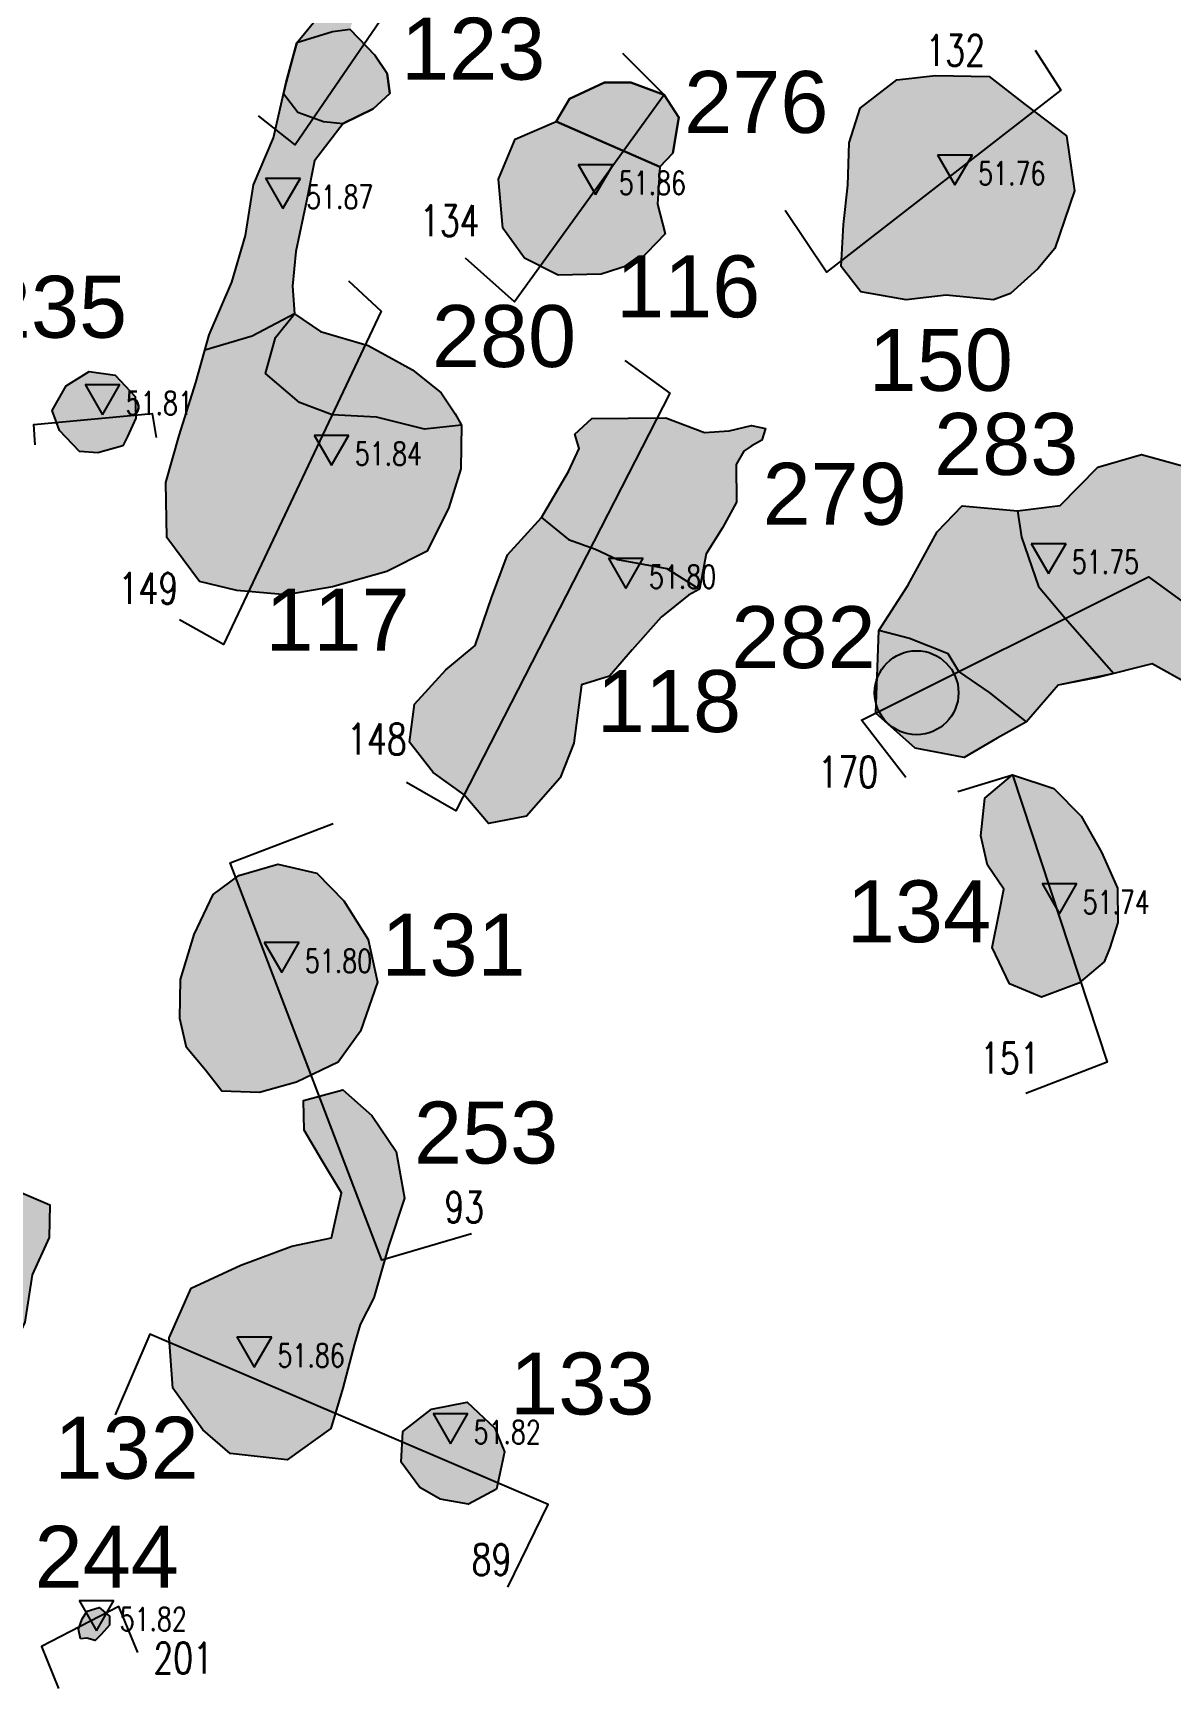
# Model space of a CAD drawing. Header units: millimetres. Extents: x 4462692 to 4462814, y 5793999 to 5794154.
# Drawn here: x 4462748.03 to 4462755.38, y 5794129.83 to 5794140.49 of the extents above; entities that cross this region are included whole.
import ezdxf

# ---------------------------------------------------------------- set-up
doc = ezdxf.new("R2010")
doc.units = ezdxf.units.MM
for name, color, linetype in [('00ProfilNr', 5, 'Continuous'), ('Befunde', 36, 'Continuous'), ('Befundnummern', 36, 'Continuous'), ('Gruben', 252, 'Continuous'), ('HÖHEN', 7, 'Continuous'), ('Pfosten', 254, 'Continuous'), ('Profile', 160, 'Continuous')]:
    doc.layers.add(name, color=color, linetype=linetype)
doc.styles.add('ROMANS', font='ROMANS.shx', dxfattribs={"width": 0.75})
doc.styles.get("Standard").update_dxf_attribs({"font": 'arial.ttf'})

# ---------------------------------------------------------------- blocks, each defined once
blk = doc.blocks.new('HP_FERTIG_OBERKANTE')
for p, q in [((-0.075, 0.1299), (0.075, 0.1299)), ((-0.075, 0.1299), (0, 0)), ((0, 0), (0.075, 0.1299))]:
    blk.add_line(p, q)
at = {"style": 'ROMANS', "width": 0.75}
blk.add_attdef('HÖHE', (0.1, 0), '', height=0.1, dxfattribs=at)

msp = doc.modelspace()

# ---------------------------------------------------------------- hatches: boundary and pattern name
at = {"layer": 'Gruben'}
h = msp.add_hatch(color=256, dxfattribs=at)
h.dxf.hatch_style = 1
h.paths.add_polyline_path([(4462745.172, 5794139.292), (4462744.984, 5794139.483), (4462744.79, 5794139.701), (4462744.885, 5794140.004), (4462745.076, 5794140.193), (4462745.357, 5794140.408), (4462745.779, 5794140.423), (4462746.15, 5794140.219), (4462746.363, 5794139.98), (4462746.323, 5794139.712), (4462746.088, 5794139.598), (4462746.184, 5794139.338), (4462746.138, 5794139.143), (4462745.812, 5794139.091), (4462745.538, 5794139.128), (4462745.311, 5794139.258)])
h.paths.add_polyline_path([(4462748.606, 5794137.825), (4462748.445, 5794137.779), (4462748.326, 5794137.788), (4462748.197, 5794137.924), (4462748.149, 5794138.052), (4462748.24, 5794138.212), (4462748.388, 5794138.306), (4462748.558, 5794138.282), (4462748.686, 5794138.143), (4462748.69, 5794138.003), (4462748.637, 5794137.886)])
h.paths.add_polyline_path([(4462752.204, 5794140.928), (4462751.995, 5794140.878), (4462751.836, 5794140.979), (4462751.808, 5794141.199), (4462751.826, 5794141.404), (4462751.835, 5794141.685), (4462752.039, 5794141.793), (4462752.265, 5794141.881), (4462752.538, 5794141.689), (4462752.651, 5794141.445), (4462752.62, 5794141.173), (4462752.434, 5794141.017), (4462752.292, 5794140.946)])
h.paths.add_polyline_path([(4462754.232, 5794138.767), (4462753.927, 5794138.798), (4462753.668, 5794138.767), (4462753.375, 5794138.82), (4462753.248, 5794138.983), (4462753.262, 5794139.254), (4462753.291, 5794139.508), (4462753.299, 5794139.783), (4462753.37, 5794140.007), (4462753.608, 5794140.189), (4462753.857, 5794140.218), (4462754.203, 5794140.21), (4462754.437, 5794140.03), (4462754.704, 5794139.827), (4462754.755, 5794139.472), (4462754.629, 5794139.1), (4462754.519, 5794138.968), (4462754.341, 5794138.808)])
h.paths.add_polyline_path([(4462756.426, 5794138.887), (4462756.218, 5794138.823), (4462755.988, 5794138.926), (4462755.855, 5794139.132), (4462755.729, 5794139.357), (4462755.743, 5794139.661), (4462755.883, 5794139.895), (4462756.09, 5794140.083), (4462756.345, 5794140.111), (4462756.625, 5794139.963), (4462756.823, 5794139.737), (4462756.892, 5794139.435), (4462756.851, 5794139.255), (4462756.708, 5794139.027), (4462756.543, 5794138.908)])
h.paths.add_polyline_path([(4462752.261, 5794136.86), (4462752.084, 5794136.718), (4462751.897, 5794136.508), (4462751.75, 5794136.336), (4462751.57, 5794136.281), (4462751.521, 5794135.905), (4462751.433, 5794135.681), (4462751.215, 5794135.432), (4462750.969, 5794135.385), (4462750.809, 5794135.572), (4462750.612, 5794135.714), (4462750.458, 5794135.911), (4462750.492, 5794136.156), (4462750.693, 5794136.377), (4462750.883, 5794136.536), (4462750.988, 5794136.844), (4462751.092, 5794137.121), (4462751.312, 5794137.362), (4462751.486, 5794137.66), (4462751.555, 5794137.808), (4462751.527, 5794137.901), (4462751.637, 5794138.001), (4462751.871, 5794138.004), (4462752.115, 5794138.006), (4462752.365, 5794137.91), (4462752.525, 5794137.922), (4462752.668, 5794137.957), (4462752.759, 5794137.937), (4462752.736, 5794137.861), (4462752.666, 5794137.822), (4462752.618, 5794137.791), (4462752.569, 5794137.704), (4462752.571, 5794137.461), (4462752.48, 5794137.296), (4462752.376, 5794137.127), (4462752.332, 5794136.9)])
h = msp.add_hatch(color=256, dxfattribs=at)
h.dxf.hatch_style = 1
h.paths.add_polyline_path([(4462750.794, 5794137.959), (4462750.791, 5794137.676), (4462750.713, 5794137.426), (4462750.572, 5794137.145), (4462750.312, 5794137.013), (4462749.962, 5794136.914), (4462749.661, 5794136.862), (4462749.343, 5794136.891), (4462749.101, 5794136.948), (4462748.891, 5794137.232), (4462748.884, 5794137.589), (4462748.97, 5794137.891), (4462749.079, 5794138.233), (4462749.164, 5794138.541), (4462749.311, 5794138.883), (4462749.399, 5794139.183), (4462749.451, 5794139.511), (4462749.579, 5794139.814), (4462749.662, 5794140.173), (4462749.73, 5794140.428), (4462749.888, 5794140.62), (4462749.921, 5794140.857), (4462750.01, 5794141.106), (4462750.098, 5794141.185), (4462750.196, 5794141.187), (4462750.243, 5794141.115), (4462750.236, 5794140.96), (4462750.222, 5794140.957), (4462750.13, 5794140.713), (4462750.075, 5794140.515), (4462750.235, 5794140.348), (4462750.315, 5794140.23), (4462750.331, 5794140.1), (4462750.223, 5794140.002), (4462750.03, 5794139.906), (4462749.844, 5794139.666), (4462749.796, 5794139.417), (4462749.724, 5794139.081), (4462749.702, 5794138.856), (4462749.716, 5794138.678), (4462749.884, 5794138.564), (4462750.191, 5794138.472), (4462750.477, 5794138.316), (4462750.664, 5794138.167), (4462750.754, 5794138.032)])
h = msp.add_hatch(color=256, dxfattribs=at)
h.dxf.hatch_style = 1
h.paths.add_polyline_path([(4462751.406, 5794139.92), (4462751.492, 5794140.067), (4462751.719, 5794140.172), (4462751.889, 5794140.172), (4462752.103, 5794140.092), (4462752.198, 5794139.945), (4462752.16, 5794139.716), (4462752.077, 5794139.626)])
h = msp.add_hatch(color=256, dxfattribs=at)
h.dxf.hatch_style = 1
h.paths.add_polyline_path([(4462751.931, 5794139.008), (4462751.696, 5794138.933), (4462751.42, 5794138.928), (4462751.201, 5794139.038), (4462751.061, 5794139.231), (4462751.034, 5794139.547), (4462751.142, 5794139.806), (4462751.406, 5794139.92), (4462752.077, 5794139.626), (4462752.062, 5794139.385), (4462752.11, 5794139.195)])
h = msp.add_hatch(color=256, dxfattribs=at)
h.dxf.hatch_style = 1
h.paths.add_polyline_path([(4462756.796, 5794133.351), (4462756.562, 5794133.29), (4462756.358, 5794133.387), (4462756.116, 5794133.289), (4462755.927, 5794133.483), (4462755.902, 5794133.786), (4462755.972, 5794134.055), (4462755.961, 5794134.383), (4462756.042, 5794134.675), (4462756.166, 5794134.934), (4462756.2, 5794134.934), (4462756.393, 5794135.116), (4462756.548, 5794135.246), (4462756.582, 5794135.346), (4462756.324, 5794135.374), (4462756.079, 5794135.485), (4462755.897, 5794135.749), (4462755.684, 5794135.97), (4462755.505, 5794136.278), (4462755.257, 5794136.416), (4462754.905, 5794136.328), (4462754.65, 5794136.278), (4462754.446, 5794136.042), (4462754.256, 5794135.936), (4462754.043, 5794135.811), (4462753.726, 5794135.873), (4462753.471, 5794136.098), (4462753.491, 5794136.632), (4462753.679, 5794136.923), (4462753.867, 5794137.269), (4462754.03, 5794137.438), (4462754.386, 5794137.406), (4462754.663, 5794137.44), (4462754.905, 5794137.688), (4462755.188, 5794137.769), (4462755.476, 5794137.689), (4462755.775, 5794137.587), (4462756.122, 5794137.398), (4462756.304, 5794137.12), (4462756.346, 5794136.846), (4462756.583, 5794136.68), (4462756.861, 5794136.566), (4462757.151, 5794136.361), (4462757.241, 5794136.046), (4462757.107, 5794135.731), (4462756.97, 5794135.491), (4462756.966, 5794135.23), (4462757.154, 5794135.013), (4462757.388, 5794134.761), (4462757.58, 5794134.515), (4462757.743, 5794134.281), (4462757.759, 5794133.958), (4462757.574, 5794133.682), (4462757.355, 5794133.496), (4462757.132, 5794133.415), (4462756.93, 5794133.374)])
h = msp.add_hatch(color=256, dxfattribs=at)
h.dxf.hatch_style = 1
h.paths.add_polyline_path([(4462754.269, 5794134.808), (4462754.299, 5794134.961), (4462754.193, 5794135.117), (4462754.15, 5794135.305), (4462754.176, 5794135.55), (4462754.354, 5794135.7), (4462754.622, 5794135.611), (4462754.799, 5794135.433), (4462754.929, 5794135.2), (4462755.033, 5794134.967), (4462755.035, 5794134.745), (4462754.984, 5794134.582), (4462754.948, 5794134.492)])
h = msp.add_hatch(color=256, dxfattribs=at)
h.dxf.hatch_style = 1
h.paths.add_polyline_path([(4462746.797, 5794131.776), (4462746.688, 5794131.985), (4462746.593, 5794132.257), (4462746.646, 5794132.562), (4462746.756, 5794132.781), (4462746.95, 5794132.985), (4462747.257, 5794133.057), (4462747.613, 5794133.118), (4462747.878, 5794133.031), (4462748.135, 5794132.923), (4462748.131, 5794132.712), (4462748.02, 5794132.469), (4462747.974, 5794132.164), (4462747.853, 5794131.902), (4462747.649, 5794131.712), (4462747.408, 5794131.629), (4462747.161, 5794131.688), (4462746.947, 5794131.687)])
h.paths.add_polyline_path([(4462750.103, 5794132.024), (4462750.027, 5794131.738), (4462749.951, 5794131.477), (4462749.669, 5794131.275), (4462749.3, 5794131.316), (4462749.124, 5794131.468), (4462748.929, 5794131.739), (4462748.905, 5794132.063), (4462749.047, 5794132.384), (4462749.368, 5794132.533), (4462749.698, 5794132.656), (4462749.954, 5794132.71), (4462750.02, 5794133), (4462749.893, 5794133.211), (4462749.778, 5794133.404), (4462749.773, 5794133.597), (4462750.027, 5794133.664), (4462750.215, 5794133.499), (4462750.372, 5794133.266), (4462750.427, 5794132.966), (4462750.323, 5794132.653), (4462750.228, 5794132.322), (4462750.14, 5794132.15)])
h.paths.add_polyline_path([(4462750.526, 5794131.096), (4462750.404, 5794131.259), (4462750.415, 5794131.457), (4462750.6, 5794131.603), (4462750.831, 5794131.648), (4462751.011, 5794131.48), (4462751.073, 5794131.327), (4462751.021, 5794131.085), (4462750.839, 5794130.988), (4462750.656, 5794131.021)])
h.paths.add_polyline_path([(4462749.141, 5794133.793), (4462749.017, 5794133.939), (4462748.974, 5794134.125), (4462748.978, 5794134.378), (4462749.067, 5794134.668), (4462749.19, 5794134.926), (4462749.355, 5794135.05), (4462749.609, 5794135.122), (4462749.861, 5794135.065), (4462750.035, 5794134.885), (4462750.191, 5794134.637), (4462750.252, 5794134.36), (4462750.143, 5794134.043), (4462749.997, 5794133.844), (4462749.728, 5794133.714), (4462749.489, 5794133.648), (4462749.246, 5794133.657)])
h.paths.add_polyline_path([(4462746.866, 5794134.126), (4462746.728, 5794134.333), (4462746.654, 5794134.615), (4462746.774, 5794134.848), (4462747.057, 5794134.983), (4462747.387, 5794134.974), (4462747.64, 5794134.814), (4462747.768, 5794134.55), (4462747.787, 5794134.209), (4462747.664, 5794133.99), (4462747.455, 5794133.896), (4462747.217, 5794133.896), (4462747.027, 5794134.002)])
h = msp.add_hatch(color=256, dxfattribs=at)
h.dxf.hatch_style = 1
h.paths.add_polyline_path([(4462754.948, 5794134.492), (4462754.783, 5794134.353), (4462754.541, 5794134.264), (4462754.335, 5794134.349), (4462754.224, 5794134.585), (4462754.269, 5794134.808)])
at = {"layer": 'Pfosten'}
h = msp.add_hatch(color=256, dxfattribs=at)
h.dxf.hatch_style = 1
edge = h.paths.add_edge_path()
edge.add_arc((4462753.735, 5794136.23), 0.271, 0, 360)
h = msp.add_hatch(color=256, dxfattribs=at)
h.dxf.hatch_style = 1
h.paths.add_polyline_path([(4462748.332, 5794130.118), (4462748.321, 5794130.181), (4462748.344, 5794130.247), (4462748.377, 5794130.297), (4462748.454, 5794130.321), (4462748.52, 5794130.265), (4462748.521, 5794130.207), (4462748.467, 5794130.146), (4462748.427, 5794130.109), (4462748.374, 5794130.124)])

# ---------------------------------------------------------------- linework, layer by layer
at = {"layer": 'Befunde'}
for points, elevation in [([(4462750.075, 5794140.515), (4462749.962, 5794140.499), (4462749.73, 5794140.428), (4462749.708, 5794140.345), (4462749.662, 5794140.173), (4462749.645, 5794140.1), (4462749.737, 5794139.98), (4462749.902, 5794139.92), (4462750.03, 5794139.906), (4462750.223, 5794140.002), (4462750.331, 5794140.1), (4462750.315, 5794140.23), (4462750.235, 5794140.348)], 51.982), ([(4462754.696, 5794136.711), (4462755.009, 5794136.354), (4462754.65, 5794136.278), (4462754.446, 5794136.042), (4462754.205, 5794136.231), (4462754.008, 5794136.367), (4462753.938, 5794136.481), (4462753.69, 5794136.58), (4462753.491, 5794136.632), (4462753.679, 5794136.923), (4462753.867, 5794137.269), (4462754.03, 5794137.438), (4462754.386, 5794137.406), (4462754.413, 5794137.234), (4462754.523, 5794136.916)], 51.89)]:
    msp.add_lwpolyline(points, close=True, dxfattribs=dict(at, elevation=elevation))
for points, elevation in [([(4462752.077, 5794139.626), (4462752.16, 5794139.716), (4462752.16, 5794139.716), (4462752.198, 5794139.945), (4462752.103, 5794140.092), (4462751.889, 5794140.172), (4462751.719, 5794140.172), (4462751.492, 5794140.067), (4462751.406, 5794139.92)], 51.934), ([(4462751.406, 5794139.92), (4462751.492, 5794140.067), (4462751.719, 5794140.172), (4462751.889, 5794140.172), (4462752.103, 5794140.092), (4462752.198, 5794139.945), (4462752.16, 5794139.716), (4462752.077, 5794139.626), (4462752.077, 5794139.626), (4462751.406, 5794139.92)], 51.934), ([(4462749.716, 5794138.678), (4462749.442, 5794138.534), (4462749.137, 5794138.442)], 51.928), ([(4462750.794, 5794137.959), (4462750.555, 5794137.932), (4462750.246, 5794138.009), (4462749.959, 5794138.025), (4462749.747, 5794138.104), (4462749.528, 5794138.293), (4462749.593, 5794138.524), (4462749.716, 5794138.678)], 51.928), ([(4462751.312, 5794137.362), (4462751.486, 5794137.22), (4462751.66, 5794137.158), (4462751.803, 5794137.091), (4462752.121, 5794137.032), (4462752.332, 5794136.9)], 51.927)]:
    msp.add_lwpolyline(points, dxfattribs=dict(at, elevation=elevation))
for points in [[(4462750.075, 5794140.515, 51.982), (4462750.235, 5794140.348, 51.964), (4462750.315, 5794140.23, 52), (4462750.331, 5794140.1, 52), (4462750.223, 5794140.002, 52.007), (4462750.03, 5794139.906, 51.992), (4462749.844, 5794139.666, 51.992), (4462749.796, 5794139.417, 51.996), (4462749.724, 5794139.081, 51.963), (4462749.702, 5794138.856, 51.995), (4462749.716, 5794138.678, 51.987), (4462749.884, 5794138.564, 51.973), (4462750.191, 5794138.472, 51.974), (4462750.477, 5794138.316, 51.97), (4462750.664, 5794138.167, 51.96), (4462750.754, 5794138.032, 51.951), (4462750.794, 5794137.959, 51.928), (4462750.791, 5794137.676, 51.97), (4462750.713, 5794137.426, 51.975), (4462750.572, 5794137.145, 51.958), (4462750.312, 5794137.013, 51.954), (4462749.962, 5794136.914, 51.948), (4462749.661, 5794136.862, 51.929), (4462749.343, 5794136.891, 51.944), (4462749.101, 5794136.948, 51.951), (4462748.891, 5794137.232, 51.939), (4462748.884, 5794137.589, 51.94), (4462748.97, 5794137.891, 51.94), (4462749.079, 5794138.233, 51.942), (4462749.164, 5794138.541, 51.97), (4462749.311, 5794138.883, 52.015), (4462749.399, 5794139.183, 51.999), (4462749.451, 5794139.511, 52.003), (4462749.579, 5794139.814, 52.011), (4462749.662, 5794140.173, 51.97), (4462749.73, 5794140.428, 51.981), (4462749.888, 5794140.62, 51.964)], [(4462755.505, 5794136.278, 51.889), (4462755.257, 5794136.416, 51.852), (4462754.905, 5794136.328, 51.894), (4462754.65, 5794136.278, 51.894), (4462754.446, 5794136.042, 51.895), (4462754.256, 5794135.936, 51.904), (4462754.043, 5794135.811, 51.905), (4462753.726, 5794135.873, 51.89), (4462753.471, 5794136.098, 51.89), (4462753.491, 5794136.632, 51.89), (4462753.679, 5794136.923, 51.902), (4462753.867, 5794137.269, 51.903), (4462754.03, 5794137.438, 51.903), (4462754.386, 5794137.406, 51.902), (4462754.663, 5794137.44, 51.902), (4462754.905, 5794137.688, 51.882), (4462755.188, 5794137.769, 51.89), (4462755.476, 5794137.689, 51.88)], [(4462754.269, 5794134.808, 51.888), (4462754.299, 5794134.961, 51.894), (4462754.193, 5794135.117, 51.913), (4462754.15, 5794135.305, 51.912), (4462754.176, 5794135.55, 51.909), (4462754.354, 5794135.7, 51.899), (4462754.622, 5794135.611, 51.888), (4462754.799, 5794135.433, 51.888), (4462754.929, 5794135.2, 51.864), (4462755.033, 5794134.967, 51.878), (4462755.035, 5794134.745, 51.87), (4462754.984, 5794134.582, 51.86), (4462754.948, 5794134.492, 51.86), (4462754.948, 5794134.492, 51.86)], [(4462754.948, 5794134.492, 51.86), (4462754.783, 5794134.353, 51.873), (4462754.541, 5794134.264, 51.885), (4462754.335, 5794134.349, 51.871), (4462754.224, 5794134.585, 51.889), (4462754.269, 5794134.808, 51.888), (4462754.269, 5794134.808, 51.888)]]:
    msp.add_polyline3d(points, dxfattribs=at)
for points in [[(4462754.232, 5794138.767, 51.884), (4462753.927, 5794138.798, 51.9), (4462753.668, 5794138.767, 51.873), (4462753.375, 5794138.82, 51.88), (4462753.248, 5794138.983, 51.881), (4462753.262, 5794139.254, 51.915), (4462753.291, 5794139.508, 51.914), (4462753.299, 5794139.783, 51.913), (4462753.37, 5794140.007, 51.917), (4462753.608, 5794140.189, 51.901), (4462753.857, 5794140.218, 51.855), (4462754.203, 5794140.21, 51.887), (4462754.437, 5794140.03, 51.889), (4462754.704, 5794139.827, 51.87), (4462754.755, 5794139.472, 51.873), (4462754.629, 5794139.1, 51.854), (4462754.519, 5794138.968, 51.858), (4462754.341, 5794138.808, 51.859)], [(4462751.931, 5794139.008, 51.944), (4462751.696, 5794138.933, 51.943), (4462751.42, 5794138.928, 51.984), (4462751.201, 5794139.038, 51.983), (4462751.061, 5794139.231, 51.982), (4462751.034, 5794139.547, 51.954), (4462751.142, 5794139.806, 51.953), (4462751.406, 5794139.92, 51.954), (4462751.406, 5794139.92, 51.954), (4462752.077, 5794139.626, 51.934), (4462752.077, 5794139.626, 51.934), (4462752.062, 5794139.385, 51.955), (4462752.11, 5794139.195, 51.937)], [(4462748.606, 5794137.825, 51.912), (4462748.445, 5794137.779, 51.934), (4462748.326, 5794137.788, 51.934), (4462748.197, 5794137.924, 51.933), (4462748.149, 5794138.052, 51.944), (4462748.24, 5794138.212, 51.944), (4462748.388, 5794138.306, 51.933), (4462748.558, 5794138.282, 51.933), (4462748.686, 5794138.143, 51.906), (4462748.69, 5794138.003, 51.927), (4462748.637, 5794137.886, 51.921)], [(4462752.261, 5794136.86, 51.914), (4462752.084, 5794136.718, 51.919), (4462751.897, 5794136.508, 51.934), (4462751.75, 5794136.336, 51.931), (4462751.57, 5794136.281, 51.913), (4462751.521, 5794135.905, 51.892), (4462751.433, 5794135.681, 51.893), (4462751.215, 5794135.432, 51.898), (4462750.969, 5794135.385, 51.886), (4462750.809, 5794135.572, 51.863), (4462750.612, 5794135.714, 51.874), (4462750.458, 5794135.911, 51.869), (4462750.492, 5794136.156, 51.868), (4462750.693, 5794136.377, 51.888), (4462750.883, 5794136.536, 51.912), (4462750.988, 5794136.844, 51.94), (4462751.092, 5794137.121, 51.917), (4462751.312, 5794137.362, 51.927), (4462751.486, 5794137.66, 51.906), (4462751.555, 5794137.808, 51.913), (4462751.527, 5794137.901, 51.942), (4462751.637, 5794138.001, 51.963), (4462751.871, 5794138.004, 51.929), (4462752.115, 5794138.006, 51.93), (4462752.365, 5794137.91, 51.931), (4462752.525, 5794137.922, 51.933), (4462752.668, 5794137.957, 51.928), (4462752.759, 5794137.937, 51.928), (4462752.736, 5794137.861, 51.928), (4462752.666, 5794137.822, 51.928), (4462752.618, 5794137.791, 51.932), (4462752.569, 5794137.704, 51.914), (4462752.571, 5794137.461, 51.915), (4462752.48, 5794137.296, 51.937), (4462752.376, 5794137.127, 51.919), (4462752.332, 5794136.9, 51.92)], [(4462749.141, 5794133.793, 51.907), (4462749.017, 5794133.939, 51.94), (4462748.974, 5794134.125, 51.942), (4462748.978, 5794134.378, 51.946), (4462749.067, 5794134.668, 51.945), (4462749.19, 5794134.926, 51.942), (4462749.355, 5794135.05, 51.941), (4462749.609, 5794135.122, 51.92), (4462749.861, 5794135.065, 51.888), (4462750.035, 5794134.885, 51.878), (4462750.191, 5794134.637, 51.879), (4462750.252, 5794134.36, 51.881), (4462750.143, 5794134.043, 51.871), (4462749.997, 5794133.844, 51.916), (4462749.728, 5794133.714, 51.909), (4462749.489, 5794133.648, 51.923), (4462749.246, 5794133.657, 51.925)], [(4462750.103, 5794132.024, 51.972), (4462750.027, 5794131.738, 51.975), (4462749.951, 5794131.477, 51.978), (4462749.669, 5794131.275, 51.97), (4462749.3, 5794131.316, 51.962), (4462749.124, 5794131.468, 51.966), (4462748.929, 5794131.739, 51.985), (4462748.905, 5794132.063, 51.978), (4462749.047, 5794132.384, 51.967), (4462749.368, 5794132.533, 51.945), (4462749.698, 5794132.656, 51.941), (4462749.954, 5794132.71, 51.964), (4462750.02, 5794133, 51.956), (4462749.893, 5794133.211, 51.974), (4462749.778, 5794133.404, 51.957), (4462749.773, 5794133.597, 51.927), (4462750.027, 5794133.664, 51.926), (4462750.215, 5794133.499, 51.947), (4462750.372, 5794133.266, 51.959), (4462750.427, 5794132.966, 51.933), (4462750.323, 5794132.653, 51.937), (4462750.228, 5794132.322, 51.971), (4462750.14, 5794132.15, 51.97)], [(4462746.797, 5794131.776, 52.017), (4462746.688, 5794131.985, 52.016), (4462746.593, 5794132.257, 52.003), (4462746.646, 5794132.562, 52.014), (4462746.756, 5794132.781, 52.03), (4462746.95, 5794132.985, 52.039), (4462747.257, 5794133.057, 52.017), (4462747.613, 5794133.118, 51.996), (4462747.878, 5794133.031, 51.962), (4462748.135, 5794132.923, 51.982), (4462748.131, 5794132.712, 51.988), (4462748.02, 5794132.469, 51.975), (4462747.974, 5794132.164, 51.978), (4462747.853, 5794131.902, 51.973), (4462747.649, 5794131.712, 51.975), (4462747.408, 5794131.629, 51.997), (4462747.161, 5794131.688, 52.009), (4462746.947, 5794131.687, 52.02)], [(4462750.526, 5794131.096, 51.937), (4462750.404, 5794131.259, 51.952), (4462750.415, 5794131.457, 51.98), (4462750.6, 5794131.603, 51.978), (4462750.831, 5794131.648, 51.956), (4462751.011, 5794131.48, 51.956), (4462751.073, 5794131.327, 51.957), (4462751.021, 5794131.085, 51.954), (4462750.839, 5794130.988, 51.956), (4462750.656, 5794131.021, 51.957)], [(4462748.332, 5794130.118, 51.954), (4462748.321, 5794130.181, 51.976), (4462748.344, 5794130.247, 51.975), (4462748.377, 5794130.297, 51.974), (4462748.454, 5794130.321, 51.974), (4462748.52, 5794130.265, 51.973), (4462748.521, 5794130.207, 51.974), (4462748.467, 5794130.146, 51.973), (4462748.427, 5794130.109, 51.962), (4462748.374, 5794130.124, 51.968)]]:
    msp.add_polyline3d(points, close=True, dxfattribs=at)
msp.add_circle((4462753.735, 5794136.23, 51.89), 0.271, dxfattribs=at)
at = {"layer": 'Befundnummern'}
msp.add_polyline3d([(4462754.269, 5794134.808, 51.888), (4462754.269, 5794134.808, 51.888)], dxfattribs=at)
at = {"layer": 'Profile', "elevation": 0.14}
msp.add_lwpolyline([(4462750.075, 5794140.798), (4462750.292, 5794140.605), (4462749.721, 5794139.77), (4462749.483, 5794139.956)], dxfattribs=at)
at = {"layer": 'Profile'}
for points in [[(4462751.834, 5794140.362, 0.14), (4462752.103, 5794140.092, 51.934), (4462751.137, 5794138.756, 52), (4462750.821, 5794139.036, 0.14)], [(4462754.502, 5794140.38, 0.14), (4462754.668, 5794140.122, 51.9), (4462753.153, 5794138.947, 51.9), (4462752.885, 5794139.344, 0.14)], [(4462750.064, 5794138.891, 0.14), (4462750.276, 5794138.695, 51.98), (4462749.257, 5794136.542, 52), (4462748.972, 5794136.701, 0.14)], [(4462751.849, 5794138.375, 0.14), (4462752.14, 5794138.164, 51.94), (4462750.758, 5794135.468, 51.88), (4462750.439, 5794135.65, 0.14)], [(4462748.041, 5794137.831, 51.94), (4462748.031, 5794137.963, 51.944), (4462748.797, 5794138.034, 51.924), (4462748.821, 5794137.878, 51.932)], [(4462753.665, 5794135.683, 0.14), (4462753.379, 5794136.052, 51.89), (4462755.233, 5794136.979, 51.89), (4462757.463, 5794135.358, 51.89), (4462757.302, 5794135.199, 0.14)], [(4462754.001, 5794135.592, 0.14), (4462754.354, 5794135.7, 51.88), (4462754.966, 5794133.843, 51.88), (4462754.441, 5794133.641, 0.14)], [(4462750.86, 5794132.735, 51.959), (4462750.28, 5794132.565, 51.951), (4462749.299, 5794135.131, 51.908), (4462749.965, 5794135.386, 51.908)], [(4462751.095, 5794130.453, 51.913), (4462751.354, 5794130.986, 51.931), (4462748.78, 5794132.086, 51.969), (4462748.556, 5794131.566, 51.986)], [(4462748.703, 5794130.031, 51.983), (4462748.58, 5794130.328, 51.97), (4462748.082, 5794130.069, 51.999), (4462748.19, 5794129.798, 51.983)]]:
    msp.add_polyline3d(points, dxfattribs=at)

# ---------------------------------------------------------------- block references
at = {"layer": 'HÖHEN', "xscale": 1.5, "yscale": 1.5, "zscale": 1.5}
for p, values in [((4462753.983, 5794139.51, 51.904), {'HÖHE': '51.76'}), ((4462751.661, 5794139.448, 51.998), {'HÖHE': '51.86'}), ((4462749.641, 5794139.358, 52.012), {'HÖHE': '51.87'}), ((4462748.475, 5794138.026, 51.947), {'HÖHE': '51.81'}), ((4462749.955, 5794137.699, 51.975), {'HÖHE': '51.84'}), ((4462754.588, 5794137, 51.892), {'HÖHE': '51.75'}), ((4462751.856, 5794136.904, 51.935), {'HÖHE': '51.80'}), ((4462754.658, 5794134.802, 51.885), {'HÖHE': '51.74'}), ((4462749.633, 5794134.423, 51.938), {'HÖHE': '51.80'}), ((4462749.456, 5794131.874, 51.998), {'HÖHE': '51.86'}), ((4462750.723, 5794131.379, 51.963), {'HÖHE': '51.82'}), ((4462748.436, 5794130.171, 51.964), {'HÖHE': '51.82'})]:
    msp.add_blockref('HP_FERTIG_OBERKANTE', p, dxfattribs=at).add_auto_attribs(values)

# ---------------------------------------------------------------- texts
at = {"layer": '00ProfilNr', "style": 'ROMANS', "width": 0.75}
for s, p in [('132', (4462753.792, 5794140.279, 0.14)), ('134', (4462750.526, 5794139.179, 0.14)), ('149', (4462748.579, 5794136.804, 0.14)), ('148', (4462750.056, 5794135.831, 0.14)), ('170', (4462753.1, 5794135.618, 0.14)), ('151', (4462754.145, 5794133.77, 0.14)), ('93', (4462750.684, 5794132.807, 0.14)), ('89', (4462750.86, 5794130.531, 0.14)), ('201', (4462748.804, 5794129.895, 0.14))]:
    msp.add_text(s, height=0.2, dxfattribs=at).set_placement(p)
at = {"layer": 'Befundnummern'}
for s, p in [('123', (4462750.404, 5794140.19, 0.14)), ('276', (4462752.233, 5794139.846, 0.14)), ('116', (4462751.793, 5794138.655, 0.14)), ('235', (4462747.702, 5794138.523, 0.14)), ('280', (4462750.603, 5794138.334, 0.14)), ('150', (4462753.425, 5794138.18, 0.14)), ('283', (4462753.848, 5794137.637, 0.14)), ('279', (4462752.74, 5794137.315, 0.14)), ('117', (4462749.528, 5794136.502, 0.14)), ('282', (4462752.538, 5794136.389, 0.14)), ('118', (4462751.669, 5794135.976, 0.14)), ('134', (4462753.284, 5794134.618, 0.14)), ('131', (4462750.277, 5794134.402, 0.14)), ('253', (4462750.487, 5794133.189, 0.14)), ('133', (4462751.109, 5794131.568, 0.14)), ('132', (4462748.165, 5794131.153, 0.14)), ('244', (4462748.036, 5794130.449, 0.14))]:
    msp.add_text(s, height=0.4, dxfattribs=at).set_placement(p)

doc.saveas('drawing.dxf')
